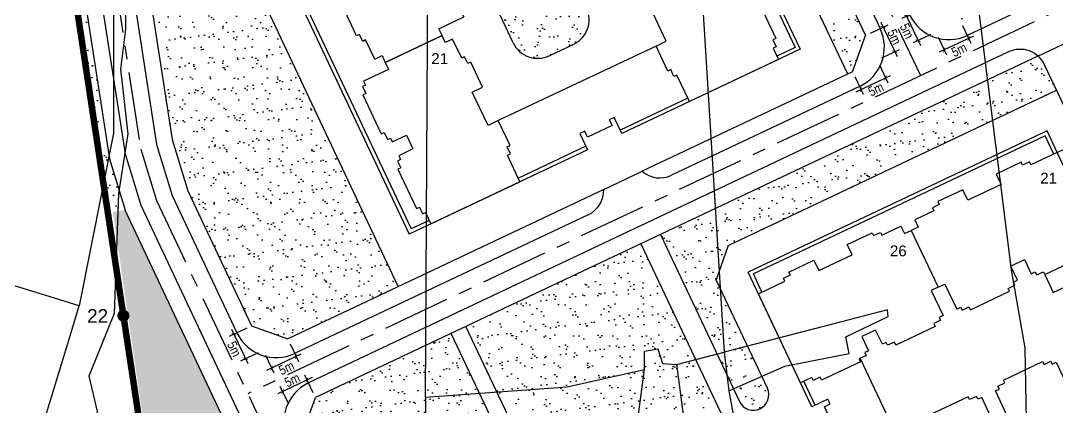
# Model space of a CAD drawing. Extents: x 597165 to 598689, y 1181586 to 1183364.
# Drawn here: x 597350.1 to 597541.5, y 1182102.6 to 1182173.9 of the extents above; entities that cross this region are included whole.
import ezdxf
from ezdxf.enums import TextEntityAlignment as Align

# ---------------------------------------------------------------- set-up
doc = ezdxf.new("R2010")
doc.units = 0
doc.header["$MEASUREMENT"] = 0
for name, pattern in [('CENTER', [2, 1.25, -0.25, 0.25, -0.25]), ('DASHED', [0.75, 0.5, -0.25]), ('LOGIOI', [4, 3, -1])]:
    doc.linetypes.add(name, pattern=pattern)
doc.layers.get('0').update_dxf_attribs({"linetype": 'CONTINUOUS'})
doc.layers.get('DEFPOINTS').update_dxf_attribs({"color": 8, "linetype": 'CONTINUOUS'})
for name, color, linetype in [('DIM-T', 7, 'CONTINUOUS'), ('DTEXT', 7, 'CONTINUOUS'), ('HA-CAY-XANH-KO', 3, 'CONTINUOUS'), ('MOCRANH', 7, 'CONTINUOUS'), ('NEN-HT', 8, 'CONTINUOUS'), ('NET-04', 4, 'CONTINUOUS'), ('NET-LE-CO', 3, 'CONTINUOUS'), ('NET-LENGOAI', 4, 'CONTINUOUS'), ('NET-LETRONG', 5, 'CONTINUOUS'), ('NET-TIM', 2, 'CENTER'), ('RANH_QUY_HOACH', 7, 'LOGIOI'), ('RANHGIAODAT', 150, 'LOGIOI')]:
    doc.layers.add(name, color=color, linetype=linetype)
doc.styles.add('VHEL-B', font='VHELVEB.TTF')
doc.styles.add('VHEL-C-R', font='VHELVCN.TTF')
doc.styles.add('VHELVEB', font='VHELVEB.TTF')
doc.dimstyles.new('TL1000', dxfattribs={"dimscale": 0, "dimtxt": 2, "dimasz": 0.7, "dimexe": 1, "dimexo": 1, "dimgap": 0.5, "dimtad": 1, "dimdec": 1, "dimzin": 12, "dimtxsty": 'VHEL-C-R', "dimblk1": 'ARCHTICK', "dimblk2": 'ARCHTICK', "dimsah": 1, "dimcen": -0.09, "dimdle": 1, "dimclrd": 256, "dimclre": 256, "dimclrt": 256, "dimazin": 3, "dimtfac": 0.005, "dimtdec": 1, "dimtix": 1, "dimtmove": 0, "dimatfit": 3, "dimtolj": 1, "dimtzin": 0})
pattern_1 = [(37.26582263, (0, 0), (-0.11023521, 3.854130278), [0, -3.04, 0, -3.4, 0, -3.25]), (7.26582263, (0, 0), (3.562592942, 5.629778284), [0, -1.64, 0, -2.74, 0, -1.05]), (327.26582263, (-2.46, 0.01), (6.228277961, -0.014137947), [0, -1, 0, -3.6, 0, -4.7]), (317.26582263, (-2.46, 0.01), (6.019377384, 1.73076346), [0, -0.5, 0, -2.36, 0, -2.7])]

# ---------------------------------------------------------------- blocks, each defined once
blk = doc.blocks.new('A$C4397129B')
at = {"layer": 'NET-04', "linetype": 'CONTINUOUS'}
for p, q in [((0, 19.4), (0, 1.2)), ((2.3, 19.4), (0, 19.4)), ((2.3, 20), (2.3, 19.4)), ((3.7, 20), (2.3, 20)), ((3.7, 20.6), (3.7, 20)), ((11.7, 20.6), (3.7, 20.6)), ((11.7, 20), (11.7, 20.6)), ((13.1, 20), (11.7, 20)), ((13.1, 19.4), (13.1, 20)), ((13.9, 19.4), (13.1, 19.4)), ((13.9, 16.5), (13.9, 19.4)), ((16.7, 19.4), (16.7, 16.5)), ((17.5, 19.4), (16.7, 19.4)), ((17.5, 20), (17.5, 19.4)), ((18.9, 20), (17.5, 20)), ((18.9, 20.6), (18.9, 20)), ((26.9, 20.6), (18.9, 20.6)), ((26.9, 20), (26.9, 20.6)), ((28.3, 20), (26.9, 20)), ((28.3, 19.4), (28.3, 20)), ((29.1, 19.4), (28.3, 19.4)), ((29.1, 14.3), (29.1, 19.4)), ((16.7, 16.5), (13.9, 16.5)), ((30.5, 14.3), (29.1, 14.3)), ((30.5, 2.7), (30.5, 14.3)), ((11.9, 2.1), (18.7, 2.1)), ((11.9, 0), (11.9, 2.1)), ((18.7, 2.1), (18.7, 0)), ((29.1, 2.7), (30.5, 2.7)), ((29.1, 1.2), (29.1, 2.7)), ((0, 1.2), (5.4, 1.2)), ((5.4, 1.2), (5.4, 0.6)), ((5.4, 0.6), (6.8, 0.6)), ((6.8, 0.6), (6.8, 0)), ((6.8, 0), (11.9, 0)), ((18.7, 0), (23.8, 0)), ((23.8, 0.6), (25.2, 0.6)), ((23.8, 0), (23.8, 0.6)), ((25.2, 1.2), (29.1, 1.2)), ((25.2, 0.6), (25.2, 1.2))]:
    blk.add_line(p, q, dxfattribs=at)
blk = doc.blocks.new('_ARCHTICK')
at = {"color": 0, "linetype": 'BYBLOCK', "const_width": 0.15}
blk.add_lwpolyline([(-0.5, -0.5), (0.5, 0.5)], dxfattribs=at)
blk = doc.blocks.new('*D124')
at = {"linetype": 'BYBLOCK'}
for p, q in [((597523.99, 1182172.96), (597525.53, 1182169.7)), ((597519.47, 1182170.82), (597521.01, 1182167.56)), ((597526.01, 1182171.03), (597519.68, 1182168.04))]:
    blk.add_line(p, q, dxfattribs=at)
at = {"layer": 'DEFPOINTS', "color": 0, "linetype": 'BYBLOCK'}
for p in [(597523.57, 1182173.86), (597519.04, 1182171.72), (597520.58, 1182168.46)]:
    blk.add_point(p, dxfattribs=at)
at = {"linetype": 'BYBLOCK', "xscale": 0.7, "yscale": 0.7, "zscale": 0.7}
for p, rotation in [((597525.11, 1182170.6), 25.28251725872138), ((597520.58, 1182168.46), 205.2825172587214)]:
    blk.add_blockref('_ARCHTICK', p, dxfattribs=dict(at, rotation=rotation))
at = {"linetype": 'BYBLOCK', "insert": (597523.34, 1182168.49), "char_height": 1.75, "attachment_point": 5, "rotation": 25.2825, "style": 'VHEL-C-R'}
blk.add_mtext('\\A1;5m', dxfattribs=at)
blk = doc.blocks.new('*D123')
at = {"linetype": 'BYBLOCK'}
for p, q in [((597516, 1182175.82), (597512.74, 1182174.28)), ((597513.22, 1182175.61), (597516.21, 1182169.28)), ((597518.14, 1182171.3), (597514.88, 1182169.76))]:
    blk.add_line(p, q, dxfattribs=at)
at = {"layer": 'DEFPOINTS', "color": 0, "linetype": 'BYBLOCK'}
for p in [(597516.91, 1182176.25), (597519.04, 1182171.72), (597515.78, 1182170.18)]:
    blk.add_point(p, dxfattribs=at)
at = {"linetype": 'BYBLOCK', "xscale": 0.7, "yscale": 0.7, "zscale": 0.7}
for p, rotation in [((597513.65, 1182174.71), 115.2825172553029), ((597515.78, 1182170.18), 295.2825172553029)]:
    blk.add_blockref('_ARCHTICK', p, dxfattribs=dict(at, rotation=rotation))
at = {"linetype": 'BYBLOCK', "insert": (597513.71, 1182171.97), "char_height": 1.75, "attachment_point": 5, "rotation": 295.2825, "style": 'VHEL-C-R'}
blk.add_mtext('\\A1;5m', dxfattribs=at)
blk = doc.blocks.new('*D120')
at = {"linetype": 'BYBLOCK'}
for p, q in [((597508.62, 1182165.7), (597510.16, 1182162.44)), ((597504.1, 1182163.56), (597505.64, 1182160.3)), ((597504.31, 1182160.78), (597510.64, 1182163.77))]:
    blk.add_line(p, q, dxfattribs=at)
at = {"layer": 'DEFPOINTS', "color": 0, "linetype": 'BYBLOCK'}
for p in [(597508.19, 1182166.6), (597503.67, 1182164.46), (597509.73, 1182163.34)]:
    blk.add_point(p, dxfattribs=at)
at = {"linetype": 'BYBLOCK', "xscale": 0.7, "yscale": 0.7, "zscale": 0.7}
for p, rotation in [((597509.73, 1182163.34), 25.28251725034445), ((597505.21, 1182161.2), 205.2825172503445)]:
    blk.add_blockref('_ARCHTICK', p, dxfattribs=dict(at, rotation=rotation))
at = {"linetype": 'BYBLOCK', "insert": (597507.97, 1182161.23), "char_height": 1.75, "attachment_point": 5, "rotation": 25.2825, "style": 'VHEL-C-R'}
blk.add_mtext('\\A1;5m', dxfattribs=at)
blk = doc.blocks.new('*D119')
at = {"linetype": 'BYBLOCK'}
for p, q in [((597506.96, 1182171.55), (597510.22, 1182173.09)), ((597508.89, 1182173.57), (597511.88, 1182167.24)), ((597509.1, 1182167.03), (597512.36, 1182168.57))]:
    blk.add_line(p, q, dxfattribs=at)
at = {"layer": 'DEFPOINTS', "color": 0, "linetype": 'BYBLOCK'}
for p in [(597506.06, 1182171.12), (597508.19, 1182166.6), (597511.46, 1182168.14)]:
    blk.add_point(p, dxfattribs=at)
at = {"linetype": 'BYBLOCK', "xscale": 0.7, "yscale": 0.7, "zscale": 0.7}
for p, rotation in [((597509.32, 1182172.66), 115.2825172541635), ((597511.46, 1182168.14), 295.2825172541635)]:
    blk.add_blockref('_ARCHTICK', p, dxfattribs=dict(at, rotation=rotation))
at = {"linetype": 'BYBLOCK', "insert": (597511.4, 1182170.88), "char_height": 1.75, "attachment_point": 5, "rotation": 295.2825, "style": 'VHEL-C-R'}
blk.add_mtext('\\A1;5m', dxfattribs=at)
blk = doc.blocks.new('*D118')
at = {"linetype": 'BYBLOCK'}
for p, q in [((597399.8, 1182114.29), (597401.34, 1182111.03)), ((597395.28, 1182112.16), (597396.82, 1182108.9)), ((597401.81, 1182112.37), (597395.48, 1182109.38))]:
    blk.add_line(p, q, dxfattribs=at)
at = {"layer": 'DEFPOINTS', "color": 0, "linetype": 'BYBLOCK'}
for p in [(597399.37, 1182115.2), (597394.85, 1182113.06), (597396.39, 1182109.8)]:
    blk.add_point(p, dxfattribs=at)
at = {"linetype": 'BYBLOCK', "xscale": 0.7, "yscale": 0.7, "zscale": 0.7}
for p, rotation in [((597400.91, 1182111.94), 25.28251726113385), ((597396.39, 1182109.8), 205.2825172611339)]:
    blk.add_blockref('_ARCHTICK', p, dxfattribs=dict(at, rotation=rotation))
at = {"linetype": 'BYBLOCK', "insert": (597399.14, 1182109.83), "char_height": 1.75, "attachment_point": 5, "rotation": 25.2825, "style": 'VHEL-C-R'}
blk.add_mtext('\\A1;5m', dxfattribs=at)
blk = doc.blocks.new('*D117')
at = {"linetype": 'BYBLOCK'}
for p, q in [((597391.81, 1182117.16), (597388.55, 1182115.62)), ((597389.02, 1182116.95), (597392.01, 1182110.62)), ((597393.94, 1182112.64), (597390.68, 1182111.1))]:
    blk.add_line(p, q, dxfattribs=at)
at = {"layer": 'DEFPOINTS', "color": 0, "linetype": 'BYBLOCK'}
for p in [(597392.71, 1182117.58), (597394.85, 1182113.06), (597391.59, 1182111.52)]:
    blk.add_point(p, dxfattribs=at)
at = {"linetype": 'BYBLOCK', "xscale": 0.7, "yscale": 0.7, "zscale": 0.7}
for p, rotation in [((597389.45, 1182116.04), 115.2825172541635), ((597391.59, 1182111.52), 295.2825172541635)]:
    blk.add_blockref('_ARCHTICK', p, dxfattribs=dict(at, rotation=rotation))
at = {"linetype": 'BYBLOCK', "insert": (597389.51, 1182113.31), "char_height": 1.75, "attachment_point": 5, "rotation": 295.2825, "style": 'VHEL-C-R'}
blk.add_mtext('\\A1;5m', dxfattribs=at)
blk = doc.blocks.new('*D114')
at = {"linetype": 'BYBLOCK'}
for p, q in [((597403.86, 1182108.04), (597397.53, 1182105.05)), ((597404.07, 1182105.25), (597402.53, 1182108.51)), ((597399.55, 1182103.12), (597398.01, 1182106.38))]:
    blk.add_line(p, q, dxfattribs=at)
at = {"layer": 'DEFPOINTS', "color": 0, "linetype": 'BYBLOCK'}
for p in [(597398.43, 1182105.47), (597404.49, 1182104.35), (597399.97, 1182102.21)]:
    blk.add_point(p, dxfattribs=at)
at = {"linetype": 'BYBLOCK', "xscale": 0.7, "yscale": 0.7, "zscale": 0.7}
for p, rotation in [((597402.95, 1182107.61), 25.28251724679252), ((597398.43, 1182105.47), 205.2825172467925)]:
    blk.add_blockref('_ARCHTICK', p, dxfattribs=dict(at, rotation=rotation))
at = {"linetype": 'BYBLOCK', "insert": (597400.2, 1182107.59), "char_height": 1.75, "attachment_point": 5, "rotation": 25.2825, "style": 'VHEL-C-R'}
blk.add_mtext('\\A1;5m', dxfattribs=at)
blk = doc.blocks.new('A$C48067FD1')
at = {"layer": 'NET-04', "linetype": 'CONTINUOUS'}
for p, q in [((1.4, 19.4), (2.2, 19.4)), ((1.4, 14.3), (1.4, 19.4)), ((2.2, 20), (3.6, 20)), ((2.2, 19.4), (2.2, 20)), ((3.6, 20.6), (11.6, 20.6)), ((3.6, 20), (3.6, 20.6)), ((11.6, 20.6), (11.6, 20)), ((11.6, 20), (13, 20)), ((13, 20), (13, 19.4)), ((13, 19.4), (13.8, 19.4)), ((13.8, 19.4), (13.8, 16.5)), ((16.6, 19.4), (17.4, 19.4)), ((16.6, 16.5), (16.6, 19.4)), ((17.4, 20), (18.8, 20)), ((17.4, 19.4), (17.4, 20)), ((18.8, 20.6), (26.8, 20.6)), ((18.8, 20), (18.8, 20.6)), ((26.8, 20.6), (26.8, 20)), ((26.8, 20), (28.2, 20)), ((28.2, 20), (28.2, 19.4)), ((28.2, 19.4), (29, 19.4)), ((29, 14.3), (29, 19.4)), ((13.8, 16.5), (16.6, 16.5)), ((0, 14.3), (1.4, 14.3)), ((0, 2.7), (0, 14.3)), ((30.4, 14.3), (29, 14.3)), ((30.4, 2.7), (30.4, 14.3)), ((1.4, 2.7), (0, 2.7)), ((1.4, 1.2), (1.4, 2.7)), ((11.8, 2.1), (11.8, 0)), ((18.6, 2.1), (11.8, 2.1)), ((18.6, 0), (18.6, 2.1)), ((29, 1.2), (29, 2.7)), ((29, 2.7), (30.4, 2.7)), ((5.3, 1.2), (1.4, 1.2)), ((5.3, 0.6), (5.3, 1.2)), ((6.7, 0.6), (5.3, 0.6)), ((6.7, 0), (6.7, 0.6)), ((23.7, 0.6), (23.7, 0)), ((25.1, 0.6), (23.7, 0.6)), ((25.1, 1.2), (25.1, 0.6)), ((29, 1.2), (25.1, 1.2)), ((11.8, 0), (6.7, 0)), ((23.7, 0), (18.6, 0))]:
    blk.add_line(p, q, dxfattribs=at)

msp = doc.modelspace()

# ---------------------------------------------------------------- hatches: boundary and pattern name
at = {"layer": 'HA-CAY-XANH-KO'}
h = msp.add_hatch(dxfattribs=at)
h.set_pattern_fill('AR-SAND', color=256, scale=2, angle=359.765823, style=0)
h.set_pattern_definition(pattern_1)
h.paths.add_polyline_path([(597502.7688, 1182164.0372), (597503.673, 1182164.4643), (597506.0587, 1182171.1208), (597451.5754, 1182286.4722), (597444.9189, 1182288.8578), (597444.0147, 1182288.4307)])
h.paths.add_polyline_path([(597523.5657, 1182173.8601), (597524.4699, 1182174.2872), (597465.7158, 1182298.6807), (597464.8116, 1182298.2536), (597462.4259, 1182291.5972), (597516.9092, 1182176.2458)])
h = msp.add_hatch(dxfattribs=at)
h.set_pattern_fill('AR-SAND', color=256, scale=2, angle=359.765823, style=0)
h.set_pattern_definition(pattern_1)
h.paths.add_polyline_path([(597353.7196, 1182245.7096), (597353.4269, 1182251.3028), (597349.0123, 1182251.7436), (597366.1604, 1182138.4739), (597369.3556, 1182138.9388), (597366.4552, 1182148.401), (597354.9088, 1182222.9827)])
h = msp.add_hatch(dxfattribs=at)
h.set_pattern_fill('AR-SAND', color=256, scale=2, angle=359.765823, style=0)
h.set_pattern_definition(pattern_1)
h.paths.add_polyline_path([(597378.048, 1182151.9545), (597380.9484, 1182142.4923), (597392.7128, 1182117.5848), (597399.3693, 1182115.1991), (597419.762, 1182124.8311), (597366.1182, 1182238.4051), (597366.8607, 1182224.2173)])
h = msp.add_hatch(dxfattribs=at)
h.set_pattern_fill('AR-SAND', color=256, scale=2, angle=359.765823, style=0)
h.set_pattern_definition(pattern_1)
h.paths.add_polyline_path([(597468.194, 1182134.4355), (597482.7805, 1182103.6456, 0.99884155), (597487.9317, 1182106.086), (597478.4573, 1182126.065), (597480.7272, 1182132.3985), (597541.348, 1182161.0312), (597539.1295, 1182165.7282, 0.10324372), (597537.8979, 1182167.3584)])
h.paths.add_polyline_path([(597505.3179, 1182055.8497), (597510.7543, 1182057.6862), (597497.6088, 1182085.5177, 0.6624089), (597492.4548, 1182083.0834)])
h = msp.add_hatch(dxfattribs=at)
h.set_pattern_fill('AR-SAND', color=256, scale=2, angle=359.765823, style=0)
h.set_pattern_definition(pattern_1)
h.paths.add_polyline_path([(597369.3556, 1182138.9388), (597367.1002, 1182138.6106), (597383.5211, 1182025.7727), (597383.786, 1182025.4511), (597391.6959, 1182008.9819, -0.32670381), (597443.8268, 1181981.2692)])
h = msp.add_hatch(dxfattribs=at)
h.set_pattern_fill('AR-SAND', color=256, scale=2, angle=359.765823, style=0)
h.set_pattern_definition(pattern_1)
h.paths.add_polyline_path([(597470.3526, 1182090.4958), (597477.423, 1182093.8353, 0.41412528), (597479.8093, 1182100.4904), (597464.582, 1182132.7295), (597432.2776, 1182117.4713), (597440.6235, 1182099.8015, -0.35584613)])
h.paths.add_polyline_path([(597437.9109, 1182098.5202), (597429.565, 1182116.1901), (597404.4943, 1182104.3486), (597402.1086, 1182097.6921), (597417.157, 1182065.8318, 0.10324372), (597419.1437, 1182066.3086), (597426.2141, 1182069.6481, -0.35584613)])
h.paths.add_polyline_path([(597429.2037, 1182063.3186), (597422.1333, 1182059.9791, 0.10324372), (597420.5031, 1182058.7475), (597433.0044, 1182032.2799), (597439.4545, 1182030.2841), (597440.7279, 1182031.0292), (597465.0555, 1182041.0498), (597458.9328, 1182054.0129, -0.35584613)])
h.paths.add_polyline_path([(597501.5029, 1182054.561), (597487.069, 1182085.1201, 0.29013645), (597482.548, 1182087.9847, 0.11076548), (597480.4126, 1182087.5058), (597473.3421, 1182084.1663, -0.35584613), (597461.6454, 1182055.2941), (597467.833, 1182042.1939), (597481.2381, 1182047.7155)])
h.paths.add_polyline_path([(597460.3615, 1182058.0125, 0.34788411), (597470.5978, 1182082.8701), (597452.6292, 1182074.3831)])
h.paths.add_polyline_path([(597449.6397, 1182080.7125), (597467.6083, 1182089.1996, 0.34788411), (597441.9074, 1182097.0831)])
h.paths.add_polyline_path([(597439.1948, 1182095.8019, 0.34788411), (597428.9584, 1182070.9443), (597446.927, 1182079.4313)])
h.paths.add_polyline_path([(597431.948, 1182064.6148, 0.34788411), (597457.6488, 1182056.7312), (597449.9166, 1182073.1018)])
at = {"layer": 'NET-LE-CO'}
h = msp.add_hatch(dxfattribs=at)
h.set_pattern_fill('AR-SAND', color=256, scale=2, angle=295.282517, style=0)
h.set_pattern_definition([(332.78251725, (0, 0), (3.43071119, 1.7597422335), [0, -3.04, 0, -3.4, 0, -3.25]), (302.78251725, (0, 0), (6.615321277, -0.789934427), [0, -1.64, 0, -2.74, 0, -1.05]), (262.78251725, (-1.0506, 2.2244), (2.670221719, -5.6268607775), [0, -1, 0, -3.6, 0, -4.7]), (252.78251725, (-1.0506, 2.2244), (4.15493615, -4.686678122), [0, -0.5, 0, -2.36, 0, -2.7])])
edge = h.paths.add_edge_path()
edge.add_line((597418.0172, 1182218.4378), (597409.2193, 1182237.0645))
edge.add_ellipse((597413.7404, 1182239.2), major_axis=(3.5355, 3.5355), ratio=1, start_angle=70.282517, end_angle=160.282517, ccw=False)
edge.add_line((597411.605, 1182243.721), (597416.126, 1182245.8564))
edge.add_ellipse((597418.2614, 1182241.3354), major_axis=(-3.5355, 3.5355), ratio=1, start_angle=250.282517, end_angle=340.282517, ccw=False)
edge.add_line((597422.7825, 1182243.4708), (597431.5804, 1182224.844))
edge.add_line((597431.5804, 1182224.844), (597418.0172, 1182218.4378))
h.paths.add_polyline_path([(597431.0005, 1182190.9497), (597419.213, 1182215.906), (597432.7762, 1182222.3122), (597444.5637, 1182197.3559)])
edge = h.paths.add_edge_path()
edge.add_line((597452.1717, 1182169.5409), (597447.6507, 1182167.4055))
edge.add_ellipse((597445.5153, 1182171.9265), major_axis=(3.5355, 3.5355), ratio=1, start_angle=160.282517, end_angle=250.282517, ccw=False)
edge.add_line((597440.9942, 1182169.7911), (597432.1963, 1182188.4179))
edge.add_line((597432.1963, 1182188.4179), (597445.7595, 1182194.8241))
edge.add_line((597445.7595, 1182194.8241), (597454.5574, 1182176.1973))
edge.add_ellipse((597450.0363, 1182174.0619), major_axis=(3.5355, 3.5355), ratio=1, start_angle=250.282517, end_angle=340.282517, ccw=False)

# ---------------------------------------------------------------- linework, layer by layer
at = {"layer": 'HA-CAY-XANH-KO'}
for p, q in [((597480.7272, 1182132.3985), (597541.348, 1182161.0312)), ((597468.194, 1182134.4355), (597482.7777, 1182103.6516)), ((597464.582, 1182132.7295), (597479.808, 1182100.4931)), ((597480.7272, 1182132.3985), (597478.4573, 1182126.065)), ((597487.9317, 1182106.086), (597478.4573, 1182126.065)), ((597440.6235, 1182099.8015), (597432.2776, 1182117.4713)), ((597437.9109, 1182098.5202), (597429.565, 1182116.1901))]:
    msp.add_line(p, q, dxfattribs=at)
msp.add_arc((597485.3547, 1182104.8688), 2.85, 205.28252, 25.28252, dxfattribs=at)
at = {"layer": 'MOCRANH'}
msp.add_lwpolyline([(597340.2111, 1182461.6352), (597341.3721, 1182437.3595), (597345.3594, 1182366.2568), (597347.4489, 1182325.7368), (597346.6708, 1182267.2097), (597396.7196, 1181936.6184), (597442.3642, 1181957.8696), (597465.633, 1181971.3486), (597501.0995, 1181986.0417), (597656.5869, 1182038.5657), (597738.2962, 1182063.5406), (597807.4868, 1182085.32), (597867.7896, 1182104.3029), (597882.6286, 1182108.9741), (597915.464, 1182119.3104), (597990.1043, 1182142.8066), (598023.5178, 1182153.3249), (598090.3046, 1182174.3489), (598179.3376, 1182202.3758), (598297.3967, 1182239.54), (598213.8261, 1182511.342)], dxfattribs=at)
msp.add_lwpolyline([(597340.2111, 1182461.6352), (597341.3721, 1182437.3595), (597345.3594, 1182366.2568), (597347.4489, 1182325.7368), (597346.6708, 1182267.2097), (597396.7196, 1181936.6184), (597442.3642, 1181957.8696), (597465.633, 1181971.3486), (597501.0995, 1181986.0417), (597656.5869, 1182038.5657), (597738.2962, 1182063.5406), (597807.4868, 1182085.32), (597867.7896, 1182104.3029), (597882.6286, 1182108.9741), (597915.464, 1182119.3104), (597990.1043, 1182142.8066), (598023.5178, 1182153.3249), (598090.3046, 1182174.3489), (598179.3376, 1182202.3758), (598297.3967, 1182239.54), (598213.8261, 1182511.342)], dxfattribs=at)
for points, const_width in [([(597368.4804, 1182119.4602, 1), (597369.5974, 1182119.4602, 1)], 1.1169), ([(597368.7596, 1182119.4602, 1), (597369.3181, 1182119.4602, 1)], 0.5585)]:
    msp.add_lwpolyline(points, format="xyb", close=True, dxfattribs=dict(at, const_width=const_width))
at = {"layer": 'NEN-HT', "linetype": 'CONTINUOUS'}
for p, q in [((597468.12, 1182302.92), (597479.94, 1182112.72)), ((597500.22, 1182117.96), (597479.94, 1182112.72)), ((597471.13, 1182110.46), (597479.94, 1182112.72)), ((597479.94, 1182112.72), (597480.84, 1182105.59)), ((597480.84, 1182105.59), (597482.77, 1182094.88)), ((597424.79, 1182104.44), (597424.91, 1182094.88))]:
    msp.add_line(p, q, dxfattribs=at)
for points in [[(597384.83, 1182322.73), (597373.98, 1182218.16), (597369.49, 1182188.1), (597369.45, 1182172.3), (597368.51, 1182164.96), (597369.83, 1182153.01), (597368.1, 1182141.99), (597367.31, 1182119.86), (597362.64, 1182108.33), (597364.19, 1182101.79), (597363.3, 1182095.7), (597362.7, 1182094.88)], [(597424.79, 1182104.44), (597425.88, 1182290.49), (597426.88, 1182305.94)], [(597372.65, 1182233.88), (597367.23, 1182187.97), (597367.23, 1182153.13), (597360.88, 1182121.26)], [(597541.04, 1182047.78), (597537.78, 1182059.32), (597536.1, 1182083.44), (597535.52, 1182113.53), (597533, 1182127.92), (597524.4, 1182196.68)], [(597360.88, 1182121.26), (597353.71, 1182123.47), (597342.65, 1182126.88)], [(597316.7537, 1182071.6673), (597319.39, 1182070.74), (597344.15, 1182066.65), (597358.96, 1182114.98), (597360.88, 1182121.26)], [(597500.22, 1182111.96), (597503.01, 1182112.52), (597502.4, 1182115.56), (597510.25, 1182119.33), (597510.13, 1182120.52), (597500.22, 1182117.96)], [(597465.28, 1182109.54), (597465.25, 1182112.9), (597467.72, 1182113.37), (597468.56, 1182110.64), (597471.13, 1182110.46)], [(597480.84, 1182105.59), (597491.14, 1182110.13), (597500.22, 1182111.96)], [(597424.79, 1182104.44), (597450.99, 1182106.35), (597465.28, 1182109.54)], [(597471.13, 1182110.46), (597472.48, 1182100.72), (597464.1, 1182100.79), (597465.28, 1182109.54)]]:
    msp.add_lwpolyline(points, dxfattribs=at)
at = {"layer": 'NET-04'}
for p, q in [((597441.6232, 1182277.8062), (597493.0438, 1182168.9389)), ((597370.7329, 1182244.3229), (597422.1535, 1182135.4557)), ((597493.0438, 1182168.9389), (597489.6982, 1182167.3587)), ((597473.2416, 1182159.5858), (597460.7634, 1182153.6921)), ((597539.2363, 1182152.624), (597485.3452, 1182127.1699)), ((597540.8165, 1182149.2784), (597539.2363, 1182152.624)), ((597454.4339, 1182150.7025), (597441.9558, 1182144.8088)), ((597425.4991, 1182137.0359), (597422.1535, 1182135.4557)), ((597486.9254, 1182123.8243), (597485.3452, 1182127.1699)), ((597496.7731, 1182102.9748), (597494.6983, 1182107.3677))]:
    msp.add_line(p, q, dxfattribs=at)
at = {"layer": 'NET-04', "color": 2}
for p, q in [((597441.9572, 1182278.7381), (597493.9757, 1182168.6049)), ((597369.801, 1182244.6569), (597421.8195, 1182134.5238)), ((597467.3732, 1182169.2005), (597438.2575, 1182155.4485)), ((597493.9757, 1182168.6049), (597461.0624, 1182153.0592)), ((597539.5703, 1182153.5559), (597484.4133, 1182127.5039)), ((597541.4494, 1182149.5774), (597539.5703, 1182153.5559)), ((597454.7329, 1182150.0696), (597421.8195, 1182134.5238)), ((597540.7179, 1182123.731), (597551.2972, 1182128.7279)), ((597496.1402, 1182102.6759), (597484.4133, 1182127.5039)), ((597539.1555, 1182127.0388), (597540.7179, 1182123.731)), ((597511.7085, 1182097.5784), (597505.0817, 1182111.6085))]:
    msp.add_line(p, q, dxfattribs=at)
for points in [[(597541.4494, 1182149.5774), (597545.7897, 1182151.6274), (597549.6334, 1182143.4895), (597559.0372, 1182147.9311), (597555.1935, 1182156.069), (597559.5337, 1182158.119)], [(597461.0623, 1182153.0593), (597459.653, 1182156.0432), (597458.7488, 1182155.6161), (597459.2613, 1182154.531), (597454.7402, 1182152.3956), (597454.2277, 1182153.4807), (597453.3235, 1182153.0536), (597454.7328, 1182150.0697)], [(597499.1298, 1182096.3464), (597502.1137, 1182097.7558), (597501.6866, 1182098.66), (597500.6015, 1182098.1475), (597498.4661, 1182102.6685), (597499.5512, 1182103.181), (597499.1241, 1182104.0853), (597496.1402, 1182102.6759)]]:
    msp.add_lwpolyline(points, dxfattribs=at)
at = {"layer": 'NET-LE-CO'}
for p, q in [((597502.7688, 1182164.0372), (597444.0147, 1182288.4307)), ((597419.762, 1182124.8311), (597366.1182, 1182238.4051)), ((597440.9942, 1182169.7911), (597432.1963, 1182188.4179)), ((597447.6507, 1182167.4055), (597452.1717, 1182169.5409))]:
    msp.add_line(p, q, dxfattribs=at)
for centre, start, end in [((597450.0363, 1182174.0619), 295.282517, 25.282517), ((597445.5153, 1182171.9265), 205.282517, 295.282517)]:
    msp.add_arc(centre, 5, start, end, dxfattribs=at)
at = {"layer": 'NET-LENGOAI', "ltscale": 20}
for p, q in [((597454.288, 1182287.7534), (597508.7713, 1182172.402)), ((597363.8727, 1182223.9087), (597375.1498, 1182151.0661)), ((597357.8968, 1182223.2913), (597369.3534, 1182149.2894)), ((597559.5687, 1182187.5474), (597524.8469, 1182171.1475)), ((597532.473, 1182168.1139), (597403.213, 1182107.0612)), ((597545.7897, 1182151.6274), (597539.1295, 1182165.7282)), ((597504.9542, 1182161.7517), (597470.2325, 1182145.3517)), ((597369.3534, 1182149.2894), (597372.2538, 1182139.8272)), ((597375.1498, 1182151.0661), (597378.0502, 1182141.6039)), ((597378.0502, 1182141.6039), (597390.0002, 1182116.3035)), ((597372.2538, 1182139.8272), (597448.695, 1181977.9868)), ((597454.8609, 1182138.0913), (597400.6506, 1182112.4865))]:
    msp.add_line(p, q, dxfattribs=at)
at = {"layer": 'NET-LENGOAI', "color": 1}
for p, q in [((597537.8979, 1182167.3584), (597548.0566, 1182172.1566)), ((597457.7232, 1182142.7611), (597464.8076, 1182146.1072))]:
    msp.add_line(p, q, dxfattribs=at)
at = {"layer": 'NET-LENGOAI', "ltscale": 20}
for centre, radius, start, end in [((597521.4303, 1182178.3812), 8, 205.282517, 295.282517), ((597501.5376, 1182168.9854), 8, 295.282517, 25.282517), ((597534.6084, 1182163.5928), 5, 25.282517, 115.282517), ((597468.0971, 1182149.8728), 5, 228.860696, 295.282517), ((597452.7254, 1182142.6124), 5, 295.282517, 1.704339), ((597397.2339, 1182119.7202), 8, 205.282517, 295.282517), ((597406.6297, 1182099.8275), 8, 115.282517, 205.282517)]:
    msp.add_arc(centre, radius, start, end, dxfattribs=at)
at = {"layer": 'NET-LETRONG'}
for p, q in [((597451.5754, 1182286.4722), (597506.0587, 1182171.1208)), ((597366.8607, 1182224.2173), (597378.048, 1182151.9545)), ((597354.9088, 1182222.9827), (597366.4552, 1182148.401)), ((597503.673, 1182164.4643), (597506.0587, 1182171.1208)), ((597537.8979, 1182167.3584), (597404.4943, 1182104.3486)), ((597503.673, 1182164.4643), (597464.8076, 1182146.1072)), ((597378.048, 1182151.9545), (597380.9484, 1182142.4923)), ((597366.4552, 1182148.401), (597369.3556, 1182138.9388)), ((597380.9484, 1182142.4923), (597392.7128, 1182117.5848)), ((597457.7232, 1182142.7611), (597399.3693, 1182115.1991)), ((597445.1837, 1181978.3964), (597369.3556, 1182138.9388)), ((597392.7128, 1182117.5848), (597399.3693, 1182115.1991)), ((597402.1086, 1182097.6921), (597404.4943, 1182104.3486))]:
    msp.add_line(p, q, dxfattribs=at)
at = {"layer": 'NET-TIM', "ltscale": 10}
for p, q in [((598097.8379, 1182438.4674), (597391.9847, 1182105.0756)), ((597452.3027, 1182298.981), (597516.1818, 1182163.7369)), ((597360.8848, 1182223.6), (597372.2516, 1182150.1778)), ((597372.2516, 1182150.1778), (597375.152, 1182140.7156)), ((597375.152, 1182140.7156), (597458.6884, 1181963.8533))]:
    msp.add_line(p, q, dxfattribs=at)
at = {"layer": 'RANH_QUY_HOACH', "color": 1, "linetype": 'DASHED', "ltscale": 20, "const_width": 1.2, "flags": 128}
msp.add_lwpolyline([(598213.8261, 1182511.342), (598335.1729, 1182835.3919), (598344.6661, 1182860.743), (597547.8605, 1183222.9796), (597536.9709, 1183198.2708), (597494.1637, 1183101.1393), (597439.7212, 1182974.4588), (597407.6696, 1182885.2338), (597394.7271, 1182848.3776), (597374.3757, 1182758.7003), (597340.8217, 1182551.4599), (597340.2111, 1182461.6352), (597341.3721, 1182437.3595), (597345.3594, 1182366.2568), (597347.4489, 1182325.7368), (597346.6708, 1182267.2097), (597396.7196, 1181936.6184), (597442.3642, 1181957.8696), (597465.633, 1181971.3486), (597501.0995, 1181986.0417), (597656.5869, 1182038.5657), (597738.2962, 1182063.5406), (597807.4868, 1182085.32), (597867.7896, 1182104.3029), (597882.6286, 1182108.9741), (597915.464, 1182119.3104), (597990.1043, 1182142.8066), (598023.5178, 1182153.3249), (598090.3046, 1182174.3489), (598179.3376, 1182202.3758), (598297.3967, 1182239.54)], close=True, dxfattribs=at)
at = {"layer": 'RANH_QUY_HOACH', "color": 1, "linetype": 'CONTINUOUS', "ltscale": 20, "flags": 128}
msp.add_lwpolyline([(597340.2111, 1182461.6352), (597341.3721, 1182437.3595), (597345.3594, 1182366.2568), (597347.4489, 1182325.7368), (597346.6708, 1182267.2097), (597396.7196, 1181936.6184), (597442.3642, 1181957.8696), (597465.633, 1181971.3486), (597501.0995, 1181986.0417), (597656.5869, 1182038.5657), (597738.2962, 1182063.5406), (597807.4868, 1182085.32), (597867.7896, 1182104.3029), (597882.6286, 1182108.9741), (597915.464, 1182119.3104), (597990.1043, 1182142.8066), (598023.5178, 1182153.3249), (598090.3046, 1182174.3489), (598179.3376, 1182202.3758), (598297.3967, 1182239.54), (598213.8261, 1182511.342)], dxfattribs=at)
at = {"layer": 'RANHGIAODAT', "color": 160, "linetype": 'CONTINUOUS', "ltscale": 2.5}
msp.add_lwpolyline([(597340.2111, 1182461.6352), (597341.3721, 1182437.3595), (597345.3594, 1182366.2568), (597347.4489, 1182325.7368), (597346.6708, 1182267.2097), (597346.6708, 1182267.2097), (597346.6708, 1182267.2097), (597394.7823, 1181949.4153), (597394.7823, 1181949.4153), (597440.9258, 1181970.8988), (597463.8711, 1181984.3234), (597499.4807, 1181998.9912), (597654.8941, 1182051.4902), (597736.5872, 1182076.4601), (597805.7842, 1182098.2415), (597866.087, 1182117.2244), (597880.926, 1182121.8956), (597913.7615, 1182132.2319), (597988.4017, 1182155.7281), (598021.8152, 1182166.2465), (598088.6021, 1182187.2704), (598177.635, 1182215.2974), (598293.6241, 1182251.8099), (598213.8261, 1182511.342)], dxfattribs=at)

# ---------------------------------------------------------------- block references
at = {"layer": 'NET-04'}
for name, p, rotation in [('A$C48067FD1', (597401.9589, 1182192.4945), 295.2825172551029), ('A$C4397129B', (597443.3398, 1182144.6884), 115.2825172551029), ('A$C4397129B', (597540.9369, 1182150.6624), 205.2825221439992), ('A$C4397129B', (597509.49, 1182074.4118), 25.28251724764709)]:
    msp.add_blockref(name, p, dxfattribs=dict(at, rotation=rotation))
at = {"layer": 'NET-04', "extrusion": (0, 0, -1), "zscale": -1, "rotation": 64.71748274489708}
msp.add_blockref('A$C4397129B', (-597472.4555, 1182158.4404), dxfattribs=at)
at = {"layer": 'NET-04', "xscale": -1}
for p, rotation in [((597485.78, 1182124.6104), 205.2825172476471), ((597564.647, 1182100.4638), 25.28252214399916)]:
    msp.add_blockref('A$C4397129B', p, dxfattribs=dict(at, rotation=rotation))

# ---------------------------------------------------------------- texts
at = {"layer": 'DTEXT', "style": 'VHEL-B'}
for s, p in [('21', (597427.4347, 1182165.8792)), ('21', (597539.8651, 1182143.8357)), ('26', (597512.1132, 1182130.4246))]:
    msp.add_text(s, height=2, rotation=359.765823, dxfattribs=at).set_placement(p, align=Align.CENTER)
at = {"layer": 'MOCRANH', "color": 1, "style": 'VHELVEB'}
msp.add_text('22', height=2.5, dxfattribs=at).set_placement((597364.2726, 1182118.1733), align=Align.CENTER)

# ---------------------------------------------------------------- dimensions: what is measured, and where the dimension line sits
at = {"layer": 'DIM-T'}
for base, p1, p2, angle, picture, middle in [((597515.7834, 1182170.1844), (597516.9092, 1182176.2458), (597519.0446, 1182171.7247), 295.282517, '*D123', (597513.707, 1182171.9684)), ((597511.4553, 1182168.1401), (597506.0587, 1182171.1208), (597508.1941, 1182166.5997), 295.282517, '*D119', (597511.3963, 1182170.8771)), ((597520.5844, 1182168.4647), (597523.5657, 1182173.8601), (597519.0446, 1182171.7247), 205.282517, '*D124', (597523.3382, 1182168.488)), ((597509.7338, 1182163.3397), (597503.673, 1182164.4643), (597508.1941, 1182166.5997), 25.282517, '*D120', (597507.9666, 1182161.2276)), ((597391.587, 1182111.5234), (597392.7128, 1182117.5848), (597394.8482, 1182113.0637), 295.282517, '*D117', (597389.5106, 1182113.3074)), ((597396.388, 1182109.8037), (597399.3693, 1182115.1991), (597394.8482, 1182113.0637), 205.282517, '*D118', (597399.1419, 1182109.827)), ((597398.4334, 1182105.4732), (597404.4943, 1182104.3486), (597399.9732, 1182102.2132), 205.282517, '*D114', (597400.2007, 1182107.5853))]:
    dim = msp.add_linear_dim(base=base, p1=p1, p2=p2, angle=angle, dimstyle='TL1000', override={"dimscale": 1, "dimtxt": 1.75, "dimgap": 0.2, "dimpost": 'm'}, dxfattribs=at)
    dim.commit()
    dim.dimension.update_dxf_attribs({"geometry": picture, "text_midpoint": middle, "dimtype": 161})

doc.saveas('drawing.dxf')
